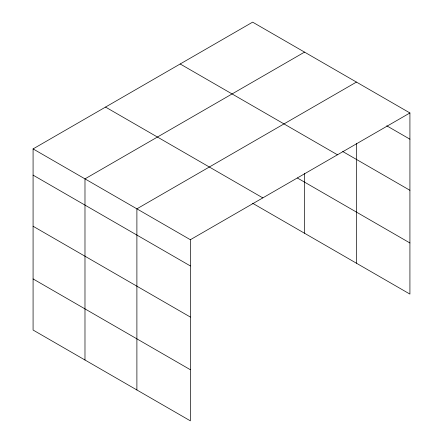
<?xml version="1.0" encoding="UTF-8"?>
<svg xmlns="http://www.w3.org/2000/svg" width="443" height="443" viewBox="0 0 443 443"><rect width="100%" height="100%" fill="white"/><g stroke="black" fill="none" stroke-linecap="round" stroke-linejoin="round"><path stroke-width="0.66" d="M356.443 143.543L356.443 263.22M252.632 203.282L409.919 294.091L409.919 112.959L252.632 22.15L33.081 148.909L33.081 330.041L190.368 420.85L190.368 239.718L33.081 148.909M304.535 52.119L84.984 178.872L84.984 360.009M356.443 82.082L136.893 208.841L136.893 389.973M190.368 239.718L409.919 112.959M386.745 125.806L409.919 139.185M342.721 151.506L409.919 190.302M180.179 63.98L337.466 154.79M297.38 177.997L409.919 242.974M105.534 107.079L262.821 197.888M33.081 175.135L190.368 265.944M33.081 226.251L190.368 317.061M33.081 278.924L190.368 369.728M304.535 173.241L304.535 233.251"/></g></svg>
